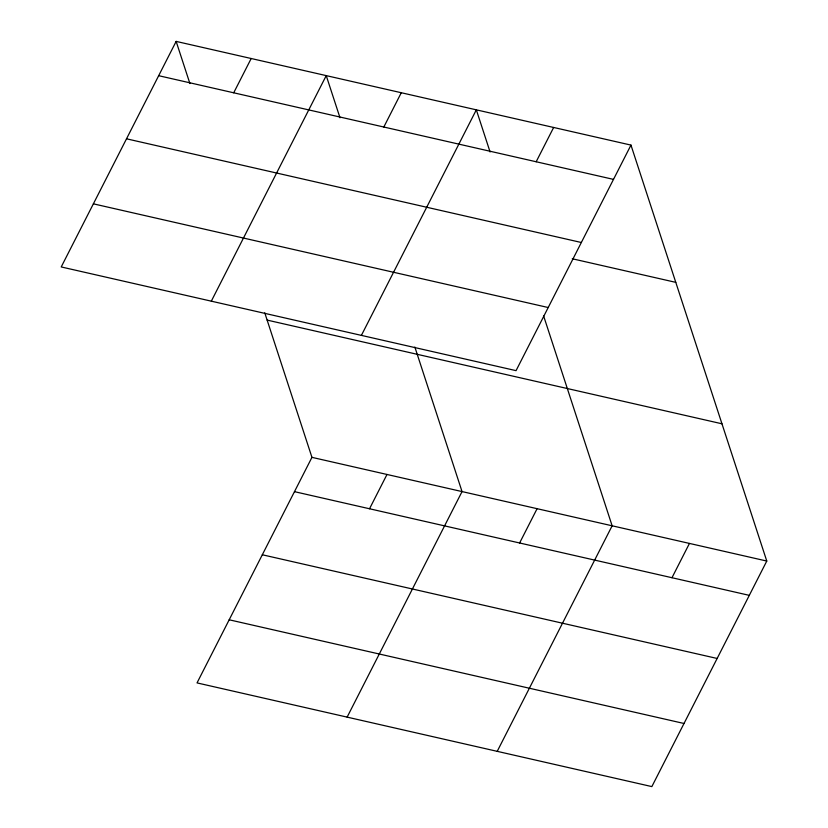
<?xml version="1.0" encoding="UTF-8"?>
<svg xmlns="http://www.w3.org/2000/svg" width="828" height="828" viewBox="0 0 828 828"><rect width="100%" height="100%" fill="white"/><g stroke="black" fill="none" stroke-linecap="round" stroke-linejoin="round"><path stroke-width="1.24" d="M176.147 41.4L61.22 266.947L516.051 370.644L630.967 145.097L176.147 41.4L189.902 83.545M233.713 92.798L251.184 58.509M211.316 301.164L326.232 75.617L339.997 117.762M383.809 127.026L401.28 92.726M361.401 335.381L476.328 109.834L490.083 151.979M264.763 312.839L311.949 457.356L197.033 682.903L651.853 786.6L766.78 561.053L630.967 145.097M536.171 161.76L553.642 127.471M369.526 508.765L386.997 474.465M347.129 717.12L462.045 491.584L414.859 347.056M519.622 542.982L537.093 508.692M497.214 751.348L612.14 525.801L543.644 316.006M671.984 577.716L689.455 543.427M158.666 75.69L613.496 179.386M126.508 138.804L581.339 242.5M572.272 258.76L675.783 282.358M93.378 203.833L548.208 307.53M267.134 320.094L721.964 423.791M311.949 457.356L766.78 561.053M294.478 491.656L749.309 595.353M262.321 554.77L717.151 658.467M229.19 619.789L684.011 723.486"/></g></svg>
